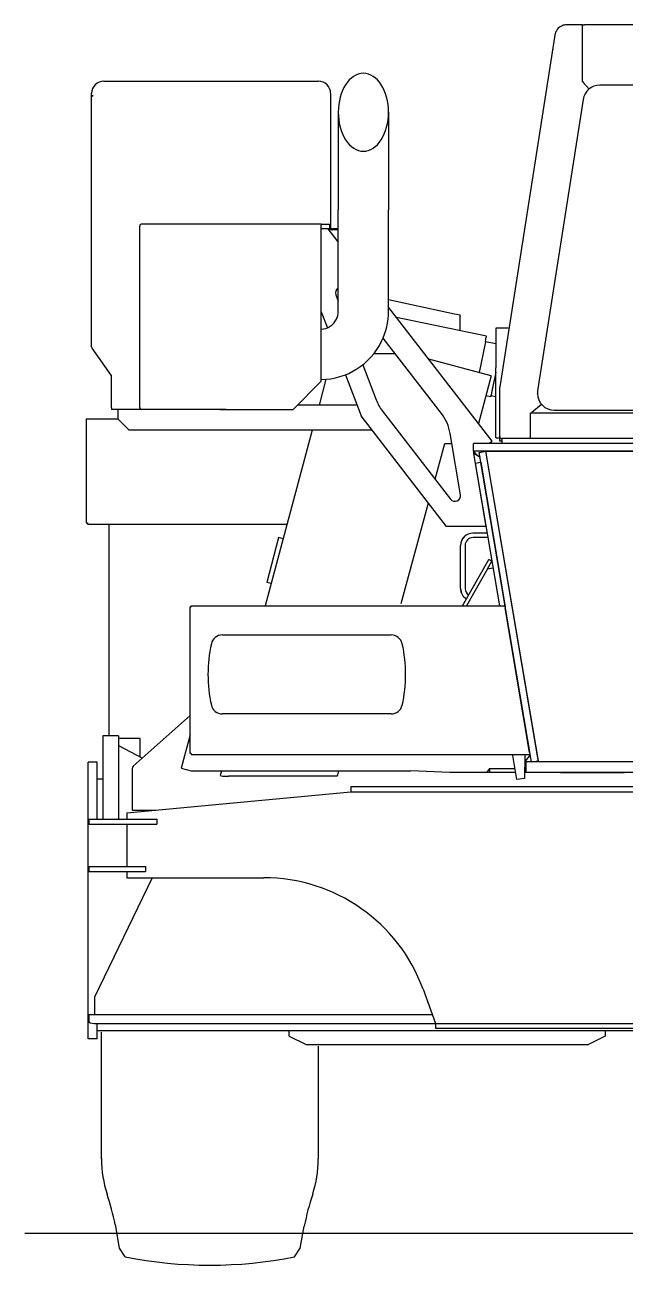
# Model space of a CAD drawing. Extents: x -31701 to 37626, y -27136 to 32271.
# Drawn here: x -14419 to -13355, y -17815 to -15617 of the extents above; entities that cross this region are included whole.
import ezdxf

# ---------------------------------------------------------------- set-up
doc = ezdxf.new("R2010")
doc.units = 0
doc.layers.get('0').update_dxf_attribs({"linetype": 'CONTINUOUS'})

msp = doc.modelspace()

# ---------------------------------------------------------------- linework, layer by layer
at = {"color": 104, "linetype": 'Continuous'}
for p, q in [((-13434.41, -15617.47), (-13458.69, -15617.47)), ((-13430.81, -15617.47), (-13434.35, -15617.47)), ((-13430.81, -15619.07), (-13430.81, -15617.47)), ((-13430.81, -15617.47), (-13427.27, -15617.47)), ((-13430.81, -15619.07), (-13430.81, -15617.47)), ((-13430.81, -15716.66), (-13430.81, -15619.07)), ((-12584.41, -15617.47), (-13427.21, -15617.47)), ((-13480.03, -15635.74), (-13577.37, -16258.67)), ((-13482.24, -15660.67), (-13482.31, -15660.67)), ((-13482.24, -15660.68), (-13482.31, -15660.67)), ((-14278.61, -15717.27), (-13898.61, -15717.27)), ((-13430.81, -15717.88), (-13430.81, -15716.66)), ((-13419.38, -15731.41), (-13429.1, -15720.1)), ((-12611.51, -15724.45), (-13400.11, -15724.45)), ((-14300.21, -16188.24), (-14300.21, -15738.87)), ((-14298.61, -15742.34), (-14298.61, -15743.85)), ((-14298.61, -15743.85), (-14298.39, -15743.65)), ((-14298.61, -15743.87), (-14298.61, -15743.85)), ((-13877.01, -15738.87), (-13877.01, -15976.87)), ((-13429.75, -15749.66), (-13510.44, -16265.79)), ((-13863.52, -15772.46), (-13863.52, -15864.38)), ((-13774.42, -15772.46), (-13774.42, -15864.38)), ((-13863.52, -15864.38), (-13863.52, -15945.2)), ((-13774.42, -15864.38), (-13774.42, -15945.2)), ((-13877.01, -15948.17), (-13877.01, -15969.17)), ((-13863.52, -16125.2), (-13863.52, -15945.2)), ((-13774.42, -16125.2), (-13774.42, -15945.2)), ((-14214.98, -16295.27), (-14214.98, -15974.27)), ((-14071.28, -15970.67), (-14211.28, -15970.67)), ((-13893.61, -15970.67), (-14071.28, -15970.67)), ((-13893.61, -15970.67), (-13893.61, -15972.27)), ((-13893.61, -15970.67), (-13878.61, -15970.67)), ((-13893.61, -16248.87), (-13893.61, -15972.27)), ((-13878.61, -15978.87), (-13878.61, -15970.67)), ((-13878.61, -15978.87), (-13893.61, -15978.87)), ((-13863.52, -16002.26), (-13881.57, -15978.87)), ((-13878.61, -15982.71), (-13878.61, -15978.87)), ((-13875.01, -15978.87), (-13873.61, -15978.87)), ((-13875.01, -15980.47), (-13873.61, -15980.47)), ((-13863.52, -15978.87), (-13873.61, -15978.87)), ((-13863.52, -15980.47), (-13873.61, -15980.47)), ((-13467.06, -16012.29), (-13467.06, -16012.17)), ((-13867.74, -16095.94), (-13863.52, -16106.94)), ((-13774.42, -16104.2), (-13657.81, -16129.27)), ((-13893.61, -16126.21), (-13882.81, -16154.34)), ((-13590.96, -16355.41), (-13774.42, -16117.71)), ((-13657.81, -16129.27), (-13647.81, -16131.42)), ((-13600.81, -16168.94), (-13760.31, -16135.98)), ((-13647.81, -16133.77), (-13647.81, -16131.42)), ((-13647.81, -16133.77), (-13647.81, -16134.35)), ((-13647.81, -16159.23), (-13647.81, -16134.35)), ((-13680.8, -16306.11), (-13784.01, -16172.38)), ((-13584.41, -16155.07), (-13584.41, -16225.07)), ((-13562.8, -16155.07), (-13584.41, -16155.07)), ((-14265.58, -16238.36), (-14299.55, -16190.31)), ((-13602.86, -16178.88), (-13614.19, -16233.74)), ((-13584.41, -16182.69), (-13602.86, -16178.88)), ((-14265.21, -16295.87), (-14265.21, -16239.52)), ((-13850.86, -16237.53), (-13823.01, -16310.07)), ((-13820.17, -16219.84), (-13796.37, -16281.81)), ((-13584.41, -16349.07), (-13584.41, -16225.07)), ((-13893.61, -16248.87), (-13943.61, -16298.87)), ((-13577.41, -16259.1), (-13577.41, -16259.16)), ((-13577.41, -16347.07), (-13577.41, -16259.23)), ((-13577.38, -16258.74), (-13577.38, -16258.79)), ((-13593.48, -16276.8), (-13602.31, -16274.98)), ((-13592.99, -16274.4), (-13584.41, -16276.18)), ((-13510.79, -16270.55), (-13510.79, -16270.35)), ((-14265.21, -16295.87), (-14265.21, -16298.87)), ((-14263.61, -16298.87), (-14265.21, -16298.87)), ((-14208.61, -16298.87), (-14263.61, -16298.87)), ((-14253.81, -16298.87), (-14253.81, -16300.57)), ((-14253.81, -16300.57), (-14253.81, -16315.57)), ((-14072.47, -16298.87), (-14211.28, -16298.87)), ((-14062.24, -16298.87), (-14072.51, -16298.87)), ((-14072.47, -16298.87), (-13943.61, -16298.87)), ((-13830.3, -16291.07), (-13935.81, -16291.07)), ((-13785.02, -16302.01), (-13664.73, -16457.87)), ((-13522.81, -16350.65), (-13522.81, -16305.02)), ((-13522.78, -16305.02), (-12488.81, -16305.02)), ((-13503.46, -16290.06), (-13520.47, -16304.53)), ((-13480.79, -16300.32), (-12530.82, -16300.32)), ((-14310.11, -16315.77), (-14253.61, -16315.77)), ((-14310.11, -16315.77), (-14310.11, -16500.07)), ((-14253.81, -16315.57), (-14233.81, -16335.57)), ((-13671.73, -16506.07), (-13823.01, -16310.07)), ((-13803.33, -16335.57), (-14233.81, -16335.57)), ((-13646.95, -16450.09), (-13665.24, -16341.68)), ((-13584.41, -16349.07), (-13577.41, -16349.07)), ((-13577.41, -16355.07), (-13577.41, -16347.07)), ((-13691.92, -16422.63), (-13674.81, -16359.07)), ((-13674.81, -16359.07), (-13662.31, -16359.07)), ((-13623.81, -16373.07), (-13623.81, -16359.07)), ((-12387.81, -16359.07), (-13623.81, -16359.07)), ((-13590.96, -16355.41), (-13595.71, -16359.07)), ((-13573.81, -16355.07), (-13577.41, -16355.07)), ((-13572.14, -16350.67), (-13573.81, -16350.67)), ((-12437.81, -16350.67), (-13573.81, -16350.67)), ((-13573.81, -16350.67), (-13573.81, -16359.07)), ((-13522.81, -16350.67), (-13522.81, -16350.65)), ((-13522.81, -16350.67), (-13522.81, -16350.65)), ((-13601.81, -16373.07), (-13623.81, -16373.07)), ((-12387.81, -16373.07), (-13623.81, -16373.07)), ((-13623.81, -16373.07), (-13623.81, -16376.87)), ((-13623.81, -16373.07), (-13617.4, -16380.02)), ((-13623.81, -16375.53), (-13612.19, -16383.67)), ((-13623.81, -16376.87), (-13602.01, -16506.07)), ((-13620.87, -16394.26), (-13611.01, -16392.59)), ((-13613.64, -16375.07), (-13601.81, -16373.07)), ((-13520.94, -16923.29), (-13613.64, -16375.07)), ((-13611.01, -16392.59), (-13567.75, -16648.39)), ((-13509.11, -16921.29), (-13601.81, -16373.07)), ((-13508.81, -16923.07), (-13601.81, -16373.07)), ((-13601.81, -16373.07), (-12409.81, -16373.07)), ((-13620.87, -16394.26), (-13578.15, -16646.87)), ((-14310.11, -16500.07), (-14307.81, -16500.07)), ((-14307.81, -16500.07), (-14307.81, -16502.37)), ((-14307.81, -16502.37), (-13953.35, -16502.37)), ((-14269.41, -16877.14), (-14269.41, -16503.07)), ((-14267.81, -16503.07), (-14269.41, -16503.07)), ((-14267.81, -16503.07), (-14267.81, -16502.37)), ((-13602.01, -16506.07), (-13671.73, -16506.07)), ((-13624.75, -16518.07), (-13624.93, -16518.07)), ((-13599.93, -16518.07), (-13624.73, -16518.07)), ((-13589.46, -16518.07), (-13589.79, -16518.07)), ((-13588.73, -16524.32), (-13588.73, -16522.39)), ((-13969.02, -16526.07), (-13990.24, -16605.27)), ((-13961.06, -16528.2), (-13969.02, -16526.07)), ((-13646.93, -16616.07), (-13646.93, -16540.07)), ((-13646.73, -16616.07), (-13646.73, -16540.07)), ((-13638.73, -16540.07), (-13638.73, -16616.07)), ((-13598.58, -16526.07), (-13624.73, -16526.07)), ((-13643.48, -16646.87), (-13596.8, -16564.59)), ((-13599.38, -16581.3), (-13591.58, -16567.55)), ((-13591.58, -16567.55), (-13596.8, -16564.59)), ((-13599.38, -16581.3), (-13636.58, -16646.87)), ((-13599.38, -16581.3), (-13589.52, -16579.63)), ((-13982.29, -16607.41), (-13990.24, -16605.27)), ((-13570.52, -16630.07), (-13570.85, -16630.07)), ((-14125.81, -16908.47), (-14125.81, -16648.47)), ((-14125.81, -16648.47), (-14124.21, -16648.47)), ((-14124.21, -16646.87), (-14104.21, -16646.87)), ((-14124.21, -16648.47), (-14124.21, -16646.87)), ((-14104.21, -16646.87), (-13568.48, -16646.87)), ((-13569.49, -16638.07), (-13569.17, -16638.07)), ((-13569.49, -16638.07), (-13569.17, -16638.07)), ((-13568.48, -16646.87), (-13567.87, -16650.47)), ((-13567.43, -16648.34), (-13568.21, -16648.47)), ((-13524.55, -16906.47), (-13567.87, -16650.47)), ((-13566.6, -16653.27), (-13567.37, -16653.4)), ((-14068.71, -16698.47), (-13769.71, -16698.47)), ((-13769.71, -16838.47), (-14068.71, -16838.47)), ((-14125.81, -16875.51), (-14141.52, -16934.24)), ((-14124.21, -16908.47), (-14125.81, -16908.47)), ((-14124.21, -16908.47), (-14124.21, -16910.07)), ((-14124.21, -16910.07), (-14104.21, -16910.07)), ((-14104.21, -16910.07), (-13523.94, -16910.07)), ((-13547.35, -16954.85), (-13554.57, -16912.19)), ((-13533.63, -16910.07), (-13533.32, -16911.91)), ((-13533.32, -16911.91), (-13533.55, -16952.52)), ((-13530.81, -16920.07), (-13523.81, -16912.07)), ((-13530.81, -16923.07), (-13530.81, -16920.07)), ((-13525.49, -16900.88), (-13524.75, -16900.76)), ((-13524.66, -16905.81), (-13523.92, -16905.69)), ((-13524.55, -16906.47), (-13523.94, -16910.07)), ((-13524.11, -16910.07), (-13523.81, -16912.07)), ((-13520.94, -16923.29), (-13509.11, -16921.29)), ((-14141.52, -16934.24), (-14123.81, -16939.07)), ((-14123.81, -16939.07), (-13735.81, -16939.07)), ((-14070.37, -16939.07), (-14072.58, -16947.32)), ((-14070.51, -16939.59), (-14072.45, -16939.07)), ((-14070.51, -16939.59), (-14070.37, -16939.07)), ((-13862.79, -16939.07), (-13865.32, -16948.5)), ((-13665.81, -16942.07), (-13735.81, -16939.07)), ((-13600.76, -16942.07), (-13665.81, -16942.07)), ((-13595.81, -16935.07), (-13600.76, -16942.07)), ((-13595.81, -16942.07), (-13600.76, -16942.07)), ((-13595.81, -16935.07), (-13550.7, -16935.07)), ((-13595.81, -16935.07), (-13595.81, -16942.07)), ((-13549.51, -16942.07), (-13595.81, -16942.07)), ((-13530.81, -16942.07), (-13533.49, -16942.07)), ((-13533.45, -16935.07), (-13530.81, -16935.07)), ((-13530.81, -16942.07), (-13530.81, -16923.07)), ((-13330.81, -16923.07), (-13530.81, -16923.07)), ((-13330.81, -16942.07), (-13530.81, -16942.07)), ((-13469.81, -16942.07), (-13514.81, -16942.07)), ((-13469.81, -16942.07), (-13401.81, -16942.07)), ((-13401.81, -16942.07), (-13356.81, -16942.07)), ((-14072.58, -16947.32), (-14068.23, -16948.48)), ((-14068.23, -16948.48), (-14057.88, -16948.49)), ((-13865.32, -16948.5), (-14057.88, -16948.49)), ((-13533.55, -16952.52), (-13547.35, -16954.85)), ((-14282.81, -17626.92), (-14282.81, -17402.07)), ((-13898.81, -17427.07), (-13898.81, -17626.92)), ((-14250.81, -17785.07), (-14258.2, -17743.15)), ((-13930.81, -17785.07), (-13923.87, -17745.69)), ((-14418.59, -17758.07), (-11593.03, -17758.07)), ((-14240.81, -17800.07), (-14250.81, -17785.07)), ((-13940.81, -17800.07), (-13930.81, -17785.07))]:
    msp.add_line(p, q, dxfattribs=at)
at = {"color": 251, "linetype": 'Continuous'}
for p, q in [((-13762.28, -16200.54), (-13800.81, -16200.54)), ((-13592.79, -16239.48), (-13703.29, -16209.87)), ((-13592.79, -16239.48), (-13615.38, -16323.77)), ((-13885.33, -16245.55), (-13897.52, -16291.07)), ((-13909.45, -16335.57), (-13992.86, -16646.87)), ((-13751.77, -16642.47), (-13703.78, -16464.55)), ((-14226.55, -16931.14), (-14125.81, -16841.32)), ((-14252.57, -16877.14), (-14280.57, -16877.14)), ((-14280.57, -16877.14), (-14280.57, -17024.65)), ((-14252.57, -16877.14), (-14252.57, -17024.65)), ((-14214.47, -16882.14), (-14252.57, -16882.14)), ((-14252.57, -16894.14), (-14210.28, -16916.63)), ((-14214.47, -16914.4), (-14214.47, -16882.14)), ((-14290.58, -16924.13), (-14306.58, -16924.13)), ((-14306.58, -17414.13), (-14306.58, -16924.13)), ((-14290.58, -17024.65), (-14290.58, -16924.13)), ((-14228.32, -16935.1), (-14228.32, -17008.75)), ((-14280.57, -16954.14), (-14290.57, -16954.14)), ((-14238.05, -17013.64), (-13841.03, -16976.14)), ((-13841.03, -16967.14), (-12871.02, -16967.14)), ((-13841.03, -16967.14), (-13841.03, -16976.14)), ((-13841.03, -16976.14), (-12557.81, -16976.14)), ((-14228.32, -17008.75), (-14186.33, -17008.75)), ((-14305.03, -17024.65), (-14185.03, -17024.65)), ((-14305.03, -17024.65), (-14305.03, -17033.65)), ((-14238.05, -17013.64), (-14238.05, -17024.65)), ((-14185.03, -17024.65), (-14185.03, -17033.65)), ((-14305.03, -17033.65), (-14185.03, -17033.65)), ((-14238.05, -17033.65), (-14238.05, -17108.65)), ((-14305.03, -17108.65), (-14205.03, -17108.65)), ((-14305.03, -17108.65), (-14305.03, -17117.65)), ((-14305.03, -17117.65), (-14205.03, -17117.65)), ((-14238.05, -17117.65), (-14238.05, -17128.57)), ((-14205.03, -17108.65), (-14205.03, -17117.65)), ((-14192.9, -17128.64), (-14295.02, -17340.04)), ((-14238.05, -17128.64), (-13995.22, -17128.64)), ((-13713.38, -17325.85), (-13691.03, -17387.14)), ((-14295.02, -17340.04), (-14295.02, -17371.14)), ((-14305.02, -17371.14), (-13696.86, -17371.14)), ((-14305.02, -17371.14), (-14305.02, -17382.68)), ((-14302.61, -17385.62), (-14295.31, -17387.08)), ((-14294.73, -17387.14), (-11721.03, -17387.14)), ((-14290.58, -17414.13), (-14290.58, -17387.14)), ((-14290.57, -17399.14), (-11721.03, -17399.14)), ((-13950.57, -17409.14), (-13950.57, -17399.14)), ((-13691.03, -17387.14), (-13691.03, -17395.14)), ((-13691.03, -17395.14), (-13021.03, -17395.14)), ((-13390.57, -17399.14), (-13390.57, -17409.14)), ((-14290.58, -17414.13), (-14306.58, -17414.13)), ((-13950.57, -17409.14), (-13920.57, -17424.14)), ((-13920.57, -17424.14), (-13420.57, -17424.14)), ((-13390.57, -17409.14), (-13420.57, -17424.14))]:
    msp.add_line(p, q, dxfattribs=at)
at = {"color": 104, "linetype": 'Continuous'}
for centre, radius, start, end in [((-13458.69, -15639.07), 21.6, 112.19161, 171.11934), ((-13458.69, -15639.07), 21.6, 90, 112.19161), ((-14278.61, -15738.87), 21.6, 90, 180), ((-13898.61, -15738.87), 21.6, 0, 90), ((-13875.01, -15976.87), 3.6, 180, 270), ((-13875.01, -15976.87), 2, 180, 270), ((-13858.41, -16092.36), 10, 120.74865, 201.00654), ((-13895.17, -16125.2), 31.65, 334.00043, 0.00044), ((-13895.17, -16125.2), 120.75, 334.00043, 0.00044), ((-13895.17, -16125.2), 31.65, 272.82452, 334.00043), ((-14296.61, -16188.24), 3.6, 180, 215.26301), ((-13895.17, -16125.2), 120.75, 270.74006, 334.00043), ((-14267.21, -16239.52), 2, 0, 35.26301), ((-13802.26, -16230.21), 20, 143.90162, 151.52228), ((-13573.81, -16259.23), 3.6, 171.11934, 180), ((-13575.41, -16259.1), 2, 171.11934, 180), ((-13721.69, -16253.13), 80, 201.00654, 217.6614), ((-13744.13, -16354.99), 80, 9.57734, 37.6614), ((-13551.67, -16267.84), 48.16, 309.4561, 310.37541), ((-13573.81, -16347.07), 3.6, 180, 213.74899), ((-13573.81, -16347.07), 3.6, 213.74899, 270), ((-13656.81, -16451.76), 10, 217.6614, 9.57734), ((-13624.93, -16540.07), 22, 90, 180), ((-13624.73, -16540.07), 22, 90, 180), ((-13624.73, -16540.07), 14, 90, 180), ((-13624.93, -16616.07), 22, 180, 238.0066), ((-13624.73, -16616.07), 22, 180, 237.55216), ((-13624.73, -16616.07), 14, 180, 235.9014), ((-14068.71, -16718.47), 20, 90, 167.44414), ((-13769.71, -16718.47), 20, 12.55586, 90), ((-13844.21, -16768.47), 250, 167.44414, 192.55586), ((-13994.21, -16768.47), 250, 347.44414, 12.55586), ((-14068.71, -16818.47), 20, 192.55586, 270), ((-13769.71, -16818.47), 20, 270, 347.44414), ((-13623.59, -16923.86), 70, 9.6, 11.36071), ((-14082.81, -17626.93), 200, 179.99723, 198.16231), ((-14098.81, -17626.93), 200, 341.83769, 0.00277), ((-14747.93, -17845.13), 500, 11.76242, 18.1623), ((-13433.68, -17845.13), 500, 161.83769, 168.53318), ((-14090.81, -17057.57), 757.5, 258.57881, 281.42119)]:
    msp.add_arc(centre, radius, start, end, dxfattribs=at)
at = {"color": 251, "linetype": 'Continuous'}
for centre, radius, start, end in [((-14223.02, -16935.1), 5.3, 131.72042, 179.99996), ((-13995.22, -17428.64), 300, 20.03709, 90), ((-14302.02, -17382.68), 3, 180.00096, 258.68912), ((-14294.73, -17384.14), 3, 258.71026, 270.02182)]:
    msp.add_arc(centre, radius, start, end, dxfattribs=at)
at = {"color": 104, "linetype": 'Continuous'}
for centre, major_axis, ratio, start_param, end_param in [((-13818.97, -15772.46), (0, -69.04), 0.645243, 3.1415928, 4.712383), ((-13818.97, -15772.46), (0, -69.04), 0.645243, 1.5708024, 3.1415926), ((-13429.1, -15719.86), (1.7, -2), 0.060395, 3.2123368, 4.7831327), ((-13400.11, -15754.23), (30, 0), 0.992546, 1.5707963, 2.987648), ((-13818.97, -15772.46), (0, -69.04), 0.645243, 4.7123827, 6.2831853), ((-13818.97, -15772.46), (0, -69.04), 0.645243, 0, 1.5708027), ((-14211.89, -15974.27), (0, 3.6), 0.859102, 0.589031, 1.5707963), ((-14211.28, -15974.27), (4.19, 0.01), 0.858538, 1.5692083, 2.1586779), ((-13612.37, -16224.91), (11.56, 55.97), 0.000238, 5.6780008, 6.2831854), ((-13583.97, -16230.78), (9.51, 46.03), 0.000238, 1.6159136, 3.1415927), ((-13583.97, -16230.78), (9.21, 44.56), 0.000238, 1.61744, 2.6416241), ((-13583.97, -16230.78), (9.51, 46.03), 0.000238, 3.1415927, 3.4659009), ((-13583.97, -16230.78), (9.21, 44.56), 0.000238, 2.6416241, 3.1415621), ((-13583.97, -16230.78), (9.21, 44.56), 0.000238, 3.1415621, 3.3463033), ((-13480.79, -16270.35), (30, 0), 0.992546, 2.987648, 3.1416), ((-13480.79, -16270.55), (30, 0), 0.992546, 3.1416, 4.712389), ((-14211.89, -16295.27), (0, 3.6), 0.859102, 1.5707963, 2.5525617), ((-14211.28, -16295.28), (4.19, -0.01), 0.858458, 4.1247077, 4.7142418)]:
    msp.add_ellipse(centre, major_axis=major_axis, ratio=ratio, start_param=start_param, end_param=end_param, dxfattribs=at)

doc.saveas('drawing.dxf')
